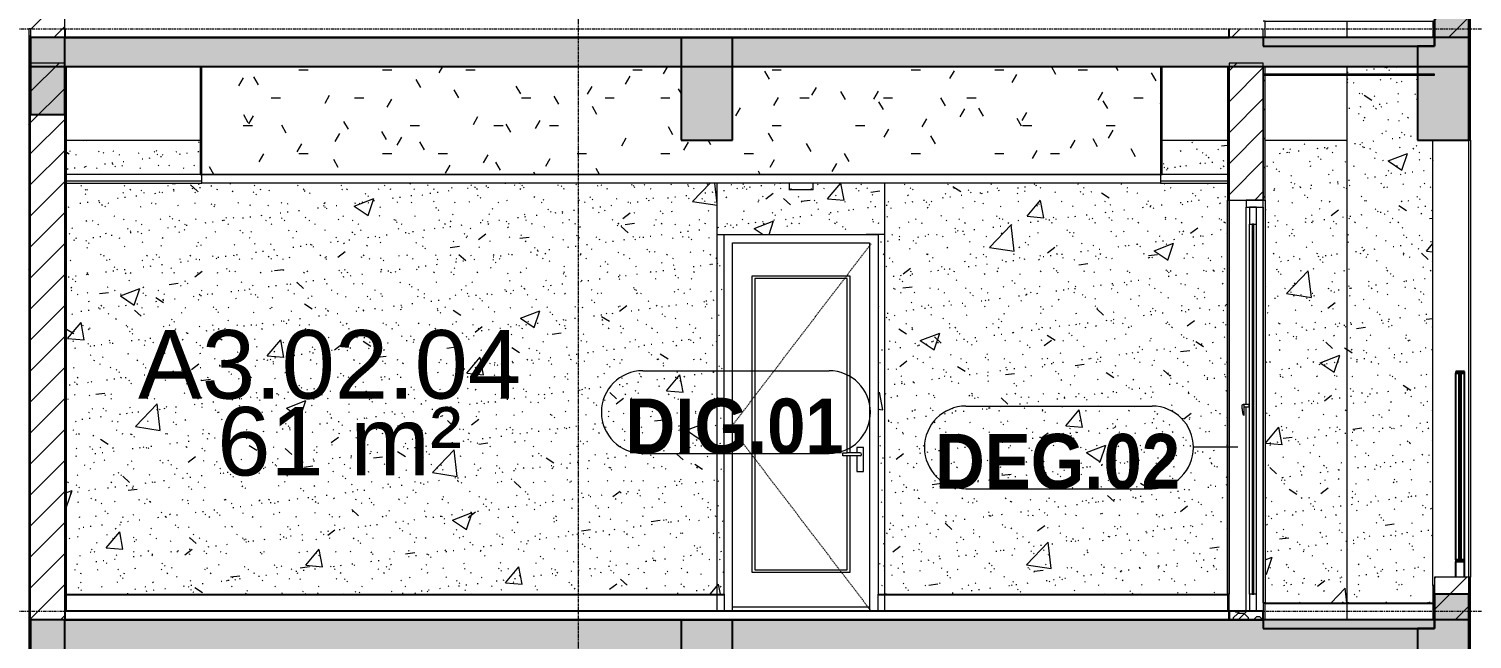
# Model space of a CAD drawing. Header units: millimetres. Extents: x 25061 to 259291, y -8723 to 35400.
# Drawn here: x 118842 to 127272, y 5437 to 9000 of the extents above; entities that cross this region are included whole.
import ezdxf

# ---------------------------------------------------------------- set-up
doc = ezdxf.new("R2010")
doc.units = ezdxf.units.MM
for name, pattern in [('Centre', [31.75, 6.35, -4.7625, 15.875, -4.7625]), ('Dash', [6.35, 3.175, -3.175]), ('Grid Line', [22.225, 12.7, -3.175, 3.175, -3.175])]:
    doc.linetypes.add(name, pattern=pattern)
for name, color, linetype, lineweight in [('0-1', 7, 'Continuous', 5), ('A-AREA-IDEN', 2, 'Continuous', 9), ('A-CLNG', 13, 'Continuous', 9), ('A-CLNG-1', 250, 'Continuous', 18), ('A-CLNG-2', 7, 'Continuous', 9), ('A-CLNG-PATT-1', 7, 'Continuous', 9), ('A-CLNG-PATT-2', 9, 'Continuous', 9), ('A-DETL-GENF-HDLN-1', 7, 'Dash', 9), ('A-DOOR', 31, 'Continuous', 9), ('A-DOOR-1', 7, 'Continuous', 9), ('A-DOOR-FRAM', 31, 'Continuous', 9), ('A-DOOR-GLAZ', 31, 'Continuous', 9), ('A-DOOR-IDEN', 31, 'Continuous', 9), ('A-FLOR-1', 10, 'Continuous', 25), ('A-FLOR-HRAL-1', 253, 'Continuous', 9), ('A-FLOR-LEVL-2', 51, 'Centre', 9), ('A-FLOR-PATT-1', 7, 'Continuous', 9), ('A-FLOR-PATT-2', 9, 'Continuous', 9), ('A-WALL', 113, 'Continuous', 9), ('A-WALL-1', 113, 'Continuous', 18), ('A-WALL-PATT-1', 7, 'Continuous', 9), ('A-WALL-PATT-2', 9, 'Continuous', 9), ('A-WALL-PATT-4', 111, 'Continuous', 9), ('E-LITE-EQPM', 33, 'Continuous', 9), ('E-LITE-EQPM-1', 7, 'Continuous', 9), ('I-WALL-1', 250, 'Continuous', 18), ('I-WALL-2', 7, 'Continuous', 9), ('I-WALL-3', 2, 'Continuous', 18), ('S-BEAM-1', 12, 'Continuous', 5), ('S-BEAM-2', 10, 'Continuous', 25), ('S-BEAM-3', 7, 'Continuous', 9), ('S-COLS-1', 7, 'Continuous', 9), ('S-GRID-1', 1, 'Grid Line', 9)]:
    doc.layers.add(name, color=color, linetype=linetype, lineweight=lineweight)
doc.styles.add('Arial', font='arial.ttf', dxfattribs={"height": 400})
doc.styles.add('Arial_B_1', font='arialbd.ttf', dxfattribs={"width": 0.9, "height": 320})
pattern_1 = [(45, (81080.3, 14125), (-84.8528, 84.8528), [])]
pattern_2 = [(50, (81080.3, 14125), (1165.978, -102.01), [121.92, -1341.12]), (355, (81080.3, 14125), (-225.554, 1222.763), [97.536, -1072.896]), (100.451, (81177.5, 14116.5), (940.433, 1120.746), [103.616, -1139.776]), (46.184, (81080.3, 14450.1), (1734.906, -269.074), [182.88, -2011.68]), (96.636, (81224.9, 14427.7), (1519.377, 1583.536), [155.424, -1709.665]), (351.184, (81080.3, 14450.1), (1519.39, 1583.52), [146.304, -1609.344]), (21, (81242.9, 14368.8), (970.332, -654.498), [121.92, -1341.12]), (326, (81242.9, 14368.8), (395.533, 1178.804), [97.536, -1072.896]), (71.451, (81323.7, 14314.3), (1365.87, 524.296), [103.616, -1139.776]), (37.5, (81080.3, 14125), (19.767, 541.1527), [53.645, -1006.246, 53.645, -1035.507, -1076.96]), (37.5, (81080.3, 14125), (19.767, 541.1527), [-2149.043, 53.645, -1023.315]), (7.5, (81080.3, 14125), (427.646, 641.156), [53.645, -567.334, 53.645, -981.862, -410.464]), (7.5, (81080.3, 14125), (427.646, 641.156), [-1656.486, 53.645, -356.819]), (327.5, (80717.8, 14125), (867.782, -36.665), [53.645, -352.755, 53.645, -1214.323, -1682.496]), (327.5, (80717.8, 14125), (867.782, -36.665), [-1674.368, 53.645, -1628.851]), (317.5, (80555.2, 14125), (948.028, 162.731), [53.645, -474.675, 53.645, -788.416, -1194.816]), (317.5, (80555.2, 14125), (948.028, 162.731), [-1370.38, 53.645, -1141.17])]
pattern_3 = [(37.5, (81080.3, 14125), (-5.1206, 156.61216), [5.364, -118.181, 5.364, -132.812, -132.08]), (37.5, (81080.3, 14125), (-5.1206, 156.61216), [-261.722, 5.364, -126.716]), (7.5, (81080.3, 14125), (143.847, 229.3842), [5.364, -61.285, 5.364, -105.989, -42.672]), (7.5, (81080.3, 14125), (143.847, 229.3842), [-178.003, 5.364, -37.308]), (327.5, (80980.33, 14125), (253.11758, 0.46008), [5.364, -35.276, 5.364, -140.94, -191.008]), (327.5, (80980.33, 14125), (253.11758, 0.46008), [-186.944, 5.364, -185.644]), (317.5, (80980.33, 14125), (244.3381, 71.3376), [5.364, -14.956, 5.364, -90.546, -109.728]), (317.5, (80980.33, 14125), (244.3381, 71.3376), [-116.23, 5.364, -104.364])]
pattern_4 = [(45, (81080.3, 14125), (-90.50967, 90.50967), [])]

# ---------------------------------------------------------------- blocks, each defined once
blk = doc.blocks.new('NCV_TKTC_KET CAU_rvt-1-TKCS_MẶT CẮT 1')
at = {"layer": 'A-FLOR-PATT-1'}
h = blk.add_hatch(color=256, dxfattribs=at)
h.paths.add_polyline_path([(127252.4, 8780), (127252.4, 8950), (118852.4, 8950), (118852.4, 8780), (126740, 8780)])
h.paths.add_polyline_path([(33955, 8780), (42052.6, 8780), (42052.6, 8950), (33652.6, 8950), (33652.6, 8780)])
h.paths.add_polyline_path([(46552.6, 8780), (54952.6, 8780), (54952.6, 8950), (46552.6, 8950)])
h.paths.add_polyline_path([(114352.4, 8780), (114352.4, 8950), (105952.4, 8950), (105952.4, 8780), (113942, 8780)])
h = blk.add_hatch(color=256, dxfattribs=at)
h.paths.add_polyline_path([(33652.6, 5380), (42052.6, 5380), (42052.6, 5550), (33652.6, 5550)])
h.paths.add_polyline_path([(127252.4, 5380), (127252.4, 5550), (118852.4, 5550), (118852.4, 5380), (126740, 5380)])
h.paths.add_polyline_path([(46552.6, 5380), (54952.6, 5380), (54952.6, 5550), (46552.6, 5550)])
h.paths.add_polyline_path([(114352.4, 5380), (114352.4, 5550), (105952.4, 5550), (105952.4, 5380), (113942, 5380)])
at = {"layer": 'S-BEAM-1'}
for points in [[(127252.6, 8900), (127252.6, 9100), (127052.6, 9100), (127052.6, 8900)], [(119052.5, 8500), (119052.5, 8950), (118852.5, 8950), (118852.5, 8500)], [(122652.5, 8350), (122952.5, 8350), (122952.5, 8950), (122652.5, 8950), (122652.5, 8534.1)], [(126952.6, 8350), (127252.6, 8350), (127252.6, 8900), (126952.6, 8900)], [(127252.6, 5500), (127252.6, 5700), (127052.6, 5700), (127052.6, 5500)], [(119052.5, 5100), (119052.5, 5550), (118852.5, 5550), (118852.5, 5100)], [(122952.5, 4950), (122952.5, 5550), (122652.5, 5550), (122652.5, 4950)], [(126952.6, 4950), (127252.6, 4950), (127252.6, 5500), (126952.6, 5500)]]:
    blk.add_hatch(color=256, dxfattribs=at).paths.add_polyline_path(points)
at = {"layer": 'A-FLOR-1'}
for p, q in [((127252.4, 8950), (118852.4, 8950)), ((118852.4, 8950), (118852.4, 8780)), ((127252.4, 8780), (127252.4, 8950)), ((118852.4, 8780), (127252.4, 8780)), ((127252.4, 5550), (118852.4, 5550)), ((118852.4, 5550), (118852.4, 5380)), ((127252.4, 5380), (127252.4, 5550))]:
    blk.add_line(p, q, dxfattribs=at)
at = {"layer": 'S-BEAM-2'}
for p, q in [((127052.6, 9100), (127052.6, 8900)), ((127252.6, 8900), (127252.6, 9100)), ((119052.5, 8950), (118852.5, 8950)), ((118852.5, 8950), (118852.5, 8500)), ((119052.5, 8500), (119052.5, 8950)), ((122952.5, 8950), (122652.5, 8950)), ((122652.5, 8950), (122652.5, 8350)), ((122952.5, 8350), (122952.5, 8950)), ((127052.6, 8900), (126952.6, 8900)), ((126952.6, 8900), (126952.6, 8350)), ((127252.6, 8350), (127252.6, 8900)), ((118852.5, 8500), (119052.5, 8500)), ((122652.5, 8350), (122952.5, 8350)), ((126952.6, 8350), (127252.6, 8350)), ((127252.6, 5700), (127052.6, 5700)), ((127052.6, 5700), (127052.6, 5500)), ((127252.6, 5500), (127252.6, 5700)), ((119052.5, 5550), (118852.5, 5550)), ((118852.5, 5550), (118852.5, 5100)), ((119052.5, 5100), (119052.5, 5550)), ((122952.5, 5550), (122652.5, 5550)), ((122652.5, 5550), (122652.5, 4950)), ((122952.5, 4950), (122952.5, 5550)), ((127052.6, 5500), (126952.6, 5500)), ((126952.6, 5500), (126952.6, 4950)), ((127252.6, 4950), (127252.6, 5500))]:
    blk.add_line(p, q, dxfattribs=at)
at = {"layer": 'S-BEAM-3'}
for p, q in [((119062.7, 8350), (119842.7, 8350)), ((125462.8, 8350), (125842.7, 8350)), ((126062.7, 8350), (126542.7, 8350))]:
    blk.add_line(p, q, dxfattribs=at)
at = {"layer": 'S-COLS-1'}
for p, q in [((127252.4, 5800), (127252.4, 8350)), ((126552.4, 5645), (126552.4, 5650))]:
    blk.add_line(p, q, dxfattribs=at)
blk = doc.blocks.new('DOOR_CW_01 CANH MO-PANEL KINH - DIG_02-800x2200-CỬA NHÔM KÍNH-401063-TKCS_MẶT CẮT 1')
at = {"layer": 'A-DOOR-1'}
for p, q in [((122862.7, 7800), (122972.7, 7800)), ((122752.7, 5700), (122752.7, 5695)), ((122752.7, 5700), (122752.7, 5695)), ((122752.7, 5700), (122752.7, 5695)), ((122792.7, 5695), (122792.7, 5700)), ((122852.7, 5695), (122852.7, 5700)), ((122852.7, 5695), (122852.7, 5700)), ((122852.7, 5700), (122852.7, 5695))]:
    blk.add_line(p, q, dxfattribs=at)
blk = doc.blocks.new('DOOR_CW_01 CANH MO-PANEL KINH - DIW_01-900x2200-CỬA GỖ VÂN LAMINATE-553375-TKCS_MẶT CẮT 1')
at = {"layer": 'A-DOOR-1'}
for p, q in [((123842.7, 7800), (123732.7, 7800)), ((123852.7, 5695), (123852.7, 5700)), ((123852.7, 5695), (123852.7, 5700)), ((123852.7, 5695), (123852.7, 5700)), ((123912.7, 5695), (123912.7, 5700)), ((123952.7, 5700), (123952.7, 5695)), ((123952.7, 5700), (123952.7, 5695)), ((123952.7, 5695), (123952.7, 5700))]:
    blk.add_line(p, q, dxfattribs=at)
blk = doc.blocks.new('LIC_09 - ĐÈN LED DOWNLIGHT ÂM TRẦN_ P_9W - 6000K - LIC_09 - ĐÈN LED DOWNLIGHT ÂM TRẦN_ P_9W_ ÁNH SÁNG TRẮNG 6000K-517041-TKCS_MẶT CẮT 1')
at = {"layer": 'E-LITE-EQPM-1'}
for p, q in [((123283.1, 8100), (123283.1, 8060)), ((123423.1, 8060), (123423.1, 8100)), ((123424.4, 8060), (123281.7, 8060)), ((123353.1, 8060), (123283.1, 8060)), ((123293.1, 8068), (123293.1, 8065)), ((123423.1, 8060), (123353.1, 8060)), ((123413.1, 8065), (123413.1, 8068))]:
    blk.add_line(p, q, dxfattribs=at)
blk = doc.blocks.new('DOOR_CW_01 CANH MO-PANEL KINH - DIG_01-900x2200-CỬA NHÔM KÍNH-901226-TKCS_MẶT CẮT 1')
at = {"layer": 'A-DETL-GENF-HDLN-1'}
for p, q in [((122942.7, 6673.5), (123762.7, 7747)), ((123762.7, 5600), (122942.7, 6673.5))]:
    blk.add_line(p, q, dxfattribs=at)
at = {"layer": 'A-DOOR-1'}
for p, q in [((122952.7, 5600), (122952.7, 7750)), ((122952.7, 7750), (123752.7, 7750)), ((123752.7, 7750), (123752.7, 5600)), ((123067.7, 7558), (123637.7, 7558)), ((123067.7, 5826), (123067.7, 7558)), ((123622.7, 7543), (123082.7, 7543)), ((123082.7, 7543), (123082.7, 5841)), ((123622.7, 6524.5), (123622.7, 7543)), ((123637.7, 7558), (123637.7, 6524.5)), ((123596.9, 6524.5), (123622.7, 6524.5)), ((123596.9, 6507.5), (123596.9, 6524.5)), ((123622.7, 6507.5), (123596.9, 6507.5)), ((123697.7, 6524.5), (123622.7, 6524.5)), ((123622.7, 5841), (123622.7, 6507.5)), ((123697.7, 6507.5), (123622.7, 6507.5)), ((123637.7, 6507.5), (123637.7, 5826)), ((123677.9, 6556), (123677.9, 6524.5)), ((123717.5, 6556), (123677.9, 6556)), ((123677.9, 6507.5), (123677.9, 6416)), ((123717.5, 6416), (123717.5, 6556)), ((123677.9, 6416), (123717.5, 6416)), ((123637.7, 5826), (123067.7, 5826)), ((123082.7, 5841), (123622.7, 5841)), ((122902.7, 5700), (122902.7, 5695)), ((123802.7, 5695), (123802.7, 5700)), ((122952.7, 5626), (123752.7, 5626))]:
    blk.add_line(p, q, dxfattribs=at)
for start, end in [(0, 90), (270, 360)]:
    blk.add_arc((123697.7, 6516), 8.5, start, end, dxfattribs=at)
blk = doc.blocks.new('Railing - Railing-939640-TKCS_MẶT CẮT 1')
at = {"layer": 'A-FLOR-HRAL-1'}
for p, q in [((126052.7, 5645), (126052.7, 5600)), ((126062.7, 5645), (126052.7, 5645)), ((126062.7, 5550), (126062.7, 5645)), ((126062.7, 5645), (126542.7, 5645)), ((126542.7, 5550), (126542.7, 5645)), ((126542.7, 5645), (127042.7, 5645)), ((127052.7, 5645), (127042.7, 5645)), ((127042.7, 5645), (127042.7, 5550)), ((127052.7, 5550), (127052.7, 5645)), ((127042.7, 5550), (127052.7, 5550))]:
    blk.add_line(p, q, dxfattribs=at)
blk = doc.blocks.new('Railing - Railing-946311-TKCS_MẶT CẮT 1')
at = {"layer": 'A-FLOR-HRAL-1'}
for p, q in [((119062.7, 5695), (119052.7, 5695)), ((119052.7, 5695), (119052.7, 5600)), ((119062.7, 5600), (119062.7, 5695)), ((119062.7, 5695), (122862.7, 5695)), ((122862.7, 5600), (122862.7, 5695)), ((119052.7, 5600), (119062.7, 5600))]:
    blk.add_line(p, q, dxfattribs=at)
blk = doc.blocks.new('Railing - Railing-915993-TKCS_MẶT CẮT 1')
at = {"layer": 'A-FLOR-HRAL-1'}
for p, q in [((122862.7, 5695), (122902.7, 5695)), ((122902.7, 5695), (122902.7, 5600))]:
    blk.add_line(p, q, dxfattribs=at)
blk = doc.blocks.new('Railing - Railing-915994-TKCS_MẶT CẮT 1')
at = {"layer": 'A-FLOR-HRAL-1'}
for p, q in [((123802.7, 5600), (123802.7, 5695)), ((123802.7, 5695), (123842.7, 5695))]:
    blk.add_line(p, q, dxfattribs=at)
blk = doc.blocks.new('Railing - Railing-945259-TKCS_MẶT CẮT 1')
at = {"layer": 'A-FLOR-HRAL-1'}
for p, q in [((123842.7, 5600), (123842.7, 5695)), ((123842.7, 5695), (125842.7, 5695)), ((125852.6, 5695), (125842.7, 5695)), ((125842.7, 5695), (125842.7, 5600))]:
    blk.add_line(p, q, dxfattribs=at)
blk = doc.blocks.new('CL_01-VÁCH DỰNG THẠCH CAO CĂN HỘ LOẠI 1-5A4 - CL_01-VÁCH DỰNG THẠCH CAO CĂN HỘ LOẠI 1A-5-913485-TKCS_MẶT CẮT 1')
at = {"layer": 'A-CLNG-PATT-2'}
h = blk.add_hatch(dxfattribs=at)
h.set_pattern_fill('FP_1', color=256, style=0, pattern_type=2)
h.set_pattern_definition([(0, (81080.3, 14125), (650.24, 162.56), [53.645, -434.035, 53.645, -434.035, -2600.96]), (0, (81080.3, 14125), (650.24, 162.56), [-975.36, 53.645, -921.715, 53.645, -434.035, -1137.92]), (0, (81080.3, 14125), (650.24, 162.56), [-2438.4, 53.645, -271.475, 53.645, -759.155]), (120, (81324.14, 14206.28), (-465.9011, 481.84436), [53.645, -434.035, 53.645, -3034.995]), (120, (81324.14, 14206.28), (-465.9011, 481.84436), [-541.325, -434.035, 53.645, -921.715, -1625.6]), (120, (81324.14, 14206.28), (-465.9011, 481.84436), [-1950.72, 53.645, -434.035, 53.645, -1084.275]), (120, (81324.14, 14206.28), (-465.9011, 481.84436), [-2492.045, -271.475, 53.645, -759.155]), (240, (81405.42, 14531.4), (-184.3389, -644.40436), [53.645, -434.035, 53.645, -3034.995]), (240, (81405.42, 14531.4), (-184.3389, -644.40436), [-541.325, -434.035, 53.645, -921.715, -1625.6]), (240, (81405.42, 14531.4), (-184.3389, -644.40436), [-1950.72, 53.645, -434.035, 53.645, -1084.275]), (240, (81405.42, 14531.4), (-184.3389, -644.40436), [-2492.045, -271.475, 53.645, -759.155])])
h.paths.add_polyline_path([(123340.5, 8150), (125452.8, 8150), (125452.8, 8780), (122952.5, 8780), (122952.5, 8350), (122652.5, 8350), (122652.5, 8780), (119852.7, 8780), (119852.7, 8150), (123140.5, 8150)])
at = {"layer": 'A-CLNG-1'}
for p, q in [((119852.7, 8780), (119842.7, 8780)), ((119842.7, 8780), (119842.7, 8150)), ((119852.7, 8150), (119852.7, 8780)), ((125462.8, 8780), (125452.8, 8780)), ((125452.8, 8780), (125452.8, 8150)), ((125462.8, 8150), (125462.8, 8780)), ((119842.7, 8150), (119852.7, 8150)), ((125452.8, 8150), (125462.8, 8150))]:
    blk.add_line(p, q, dxfattribs=at)
at = {"layer": 'A-CLNG-2'}
blk.add_line((125452.7, 8150), (119852.7, 8150), dxfattribs=at)
blk = doc.blocks.new('NCV_TKTC_TANG 2_rvt-1-TKCS_MẶT CẮT 1')
at = {"layer": 'A-CLNG-PATT-1'}
h = blk.add_hatch(dxfattribs=at)
h.set_pattern_fill('FP_7', color=256, style=0, pattern_type=2)
h.set_pattern_definition([(0, (81080.3, 14125), (1300.48, 325.12), [53.645, -921.715, 53.645, -6123.635]), (0, (81080.3, 14125), (1300.48, 325.12), [-1029.005, -921.715, 53.645, -1897.075, -3251.2]), (0, (81080.3, 14125), (1300.48, 325.12), [-3901.44, 53.645, -921.715, 53.645, -2222.195]), (0, (81080.3, 14125), (1300.48, 325.12), [-4930.445, -596.595, 53.645, -1571.955]), (120, (81567.98, 14287.56), (-931.8022, 963.6887), [53.645, -921.715, -6177.28]), (120, (81567.98, 14287.56), (-931.8022, 963.6887), [-975.36, 53.645, -921.715, -5201.92]), (120, (81567.98, 14287.56), (-931.8022, 963.6887), [-1950.72, 53.645, -1897.075, -3251.2]), (120, (81567.98, 14287.56), (-931.8022, 963.6887), [-3901.44, 53.645, -921.715, -2275.84]), (120, (81567.98, 14287.56), (-931.8022, 963.6887), [-4876.8, 53.645, -596.595, -1625.6]), (120, (81567.98, 14287.56), (-931.8022, 963.6887), [-5527.04, 53.645, -1571.955]), (240, (81730.54, 14937.8), (-368.6778, -1288.8087), [53.645, -921.715, -6177.28]), (240, (81730.54, 14937.8), (-368.6778, -1288.8087), [-975.36, 53.645, -921.715, -5201.92]), (240, (81730.54, 14937.8), (-368.6778, -1288.8087), [-1950.72, 53.645, -1897.075, -3251.2]), (240, (81730.54, 14937.8), (-368.6778, -1288.8087), [-3901.44, 53.645, -921.715, -2275.84]), (240, (81730.54, 14937.8), (-368.6778, -1288.8087), [-4876.8, 53.645, -596.595, -1625.6]), (240, (81730.54, 14937.8), (-368.6778, -1288.8087), [-5527.04, 53.645, -1571.955])])
h.paths.add_polyline_path([(119852.7, 8100), (119852.7, 8110), (119052.7, 8110), (119052.7, 8100)])
h.paths.add_polyline_path([(125852.7, 8100), (125852.7, 8110), (125452.7, 8110), (125452.7, 8100)])
at = {"layer": 'A-FLOR-PATT-2'}
h = blk.add_hatch(dxfattribs=at)
h.set_pattern_fill('FP_6', color=256, style=0, pattern_type=2)
h.set_pattern_definition([(180, (81252.7, 14216.3), (-2e-14, -203.2), [19.239, -183.961]), (135, (81266.3, 14202.7), (-203.19986, 1e-14), [19.239, -268.129]), (90, (81266.3, 14183.47), (-203.2, 1e-14), [19.239, -183.961]), (45, (81252.7, 14169.86), (0, 203.19986), [19.239, -268.129]), (0, (81233.46, 14169.86), (0, 203.2), [19.239, -183.961]), (315, (81219.86, 14183.47), (203.19986, 0), [19.239, -268.129]), (270, (81219.86, 14202.7), (203.2, 1e-14), [19.239, -183.961]), (225, (81233.46, 14216.31), (1e-14, -203.19986), [19.239, -268.129]), (180, (81207.18, 14184.3), (-2e-14, -203.2), [22.055, -181.145]), (135, (81222.78, 14168.71), (-203.19986, 1e-14), [22.055, -265.314]), (90, (81222.78, 14146.66), (-203.2, 1e-14), [22.055, -181.145]), (45, (81207.18, 14131.06), (0, 203.19986), [22.055, -265.314]), (0, (81185.13, 14131.06), (0, 203.2), [22.055, -181.145]), (315, (81169.54, 14146.66), (203.19986, 0), [22.055, -265.314]), (270, (81169.54, 14168.71), (203.2, 1e-14), [22.055, -181.145]), (225, (81185.13, 14184.3), (1e-14, -203.19986), [22.055, -265.314]), (180, (81114.68, 14169.67), (-2e-14, -203.2), [14.547, -188.653]), (135, (81124.96, 14159.39), (-203.19986, 1e-14), [14.547, -272.821]), (90, (81124.96, 14144.84), (-203.2, 1e-14), [14.547, -188.653]), (45, (81114.68, 14134.56), (0, 203.19986), [14.547, -272.821]), (0, (81100.13, 14134.56), (0, 203.2), [14.547, -188.653]), (315, (81089.85, 14144.84), (203.19986, 0), [14.547, -272.821]), (270, (81089.85, 14159.39), (203.2, 1e-14), [14.547, -188.653]), (225, (81100.13, 14169.67), (1e-14, -203.19986), [14.547, -272.821]), (90, (81183.32, 14194.78), (-203.2, 1e-14), [29.097, -174.103]), (45, (81162.74, 14174.2), (0, 203.19986), [29.097, -258.271]), (0, (81133.65, 14174.2), (0, 203.2), [29.097, -174.103]), (315, (81113.07, 14194.78), (203.19986, 0), [29.097, -258.271]), (270, (81113.07, 14223.87), (203.2, 1e-14), [29.097, -174.103]), (225, (81133.65, 14244.45), (1e-14, -203.19986), [29.097, -258.271]), (180, (81162.74, 14244.45), (-2e-14, -203.2), [29.097, -174.103]), (135, (81183.32, 14223.87), (-203.19986, 1e-14), [29.097, -258.271]), (90, (81262.35, 14261.4), (-203.2, 1e-14), [37.075, -166.125]), (45, (81236.13, 14235.19), (0, 203.19986), [37.075, -250.293]), (0, (81199.05, 14235.19), (0, 203.2), [37.075, -166.125]), (315, (81172.84, 14261.4), (203.19986, 0), [37.075, -250.293]), (270, (81172.84, 14298.48), (203.2, 1e-14), [37.075, -166.125]), (225, (81199.05, 14324.7), (1e-14, -203.19986), [37.075, -250.293]), (180, (81236.13, 14324.7), (-2e-14, -203.2), [37.075, -166.125]), (135, (81262.35, 14298.48), (-203.19986, 1e-14), [37.075, -250.293]), (90, (81138.85, 14272.68), (-203.2, 1e-14), [19.242, -183.958]), (45, (81125.24, 14259.07), (0, 203.19986), [19.242, -268.127]), (0, (81106, 14259.07), (0, 203.2), [19.242, -183.958]), (315, (81092.4, 14272.68), (203.19986, 0), [19.242, -268.127]), (270, (81092.4, 14291.92), (203.2, 1e-14), [19.242, -183.958]), (225, (81106, 14305.53), (1e-14, -203.19986), [19.242, -268.127]), (180, (81125.24, 14305.53), (-2e-14, -203.2), [19.242, -183.958]), (135, (81138.85, 14291.92), (-203.19986, 1e-14), [19.242, -268.127])])
h.paths.add_polyline_path([(125852.7, 5550), (126052.7, 5550), (126052.7, 5600), (125852.7, 5600)])
at = {"layer": 'A-WALL-PATT-1'}
h = blk.add_hatch(dxfattribs=at)
h.set_pattern_fill('FP_3', color=256, style=0, pattern_type=2)
h.set_pattern_definition(pattern_1)
h.paths.add_polyline_path([(119052.7, 5700), (119062.7, 5700), (119062.7, 8780), (119052.7, 8780), (119052.7, 6101.2)])
h = blk.add_hatch(dxfattribs=at)
h.set_pattern_fill('FP_3', color=256, style=0, pattern_type=2)
h.set_pattern_definition(pattern_1)
h.paths.add_polyline_path([(125852.7, 8000), (125852.7, 8780), (125842.7, 8780), (125842.7, 8000)])
h = blk.add_hatch(dxfattribs=at)
h.set_pattern_fill('FP_3', color=256, style=0, pattern_type=2)
h.set_pattern_definition(pattern_1)
h.paths.add_polyline_path([(126062.7, 8000), (126062.7, 8780), (126052.7, 8780), (126052.7, 8000)])
at = {"layer": 'A-WALL-PATT-2'}
h = blk.add_hatch(dxfattribs=at)
h.set_pattern_fill('FP_4', color=256, style=0, pattern_type=2)
h.set_pattern_definition(pattern_2)
h.paths.add_polyline_path([(126552.7, 5650), (126552.7, 8730), (126542.7, 8730), (126542.7, 5650)])
h.paths.add_polyline_path([(126542.7, 8735), (126552.7, 8735), (126552.7, 8780), (126542.7, 8780)])
h = blk.add_hatch(dxfattribs=at)
h.set_pattern_fill('FP_5', color=256, style=0, pattern_type=2)
h.set_pattern_definition(pattern_3)
h.paths.add_polyline_path([(126552.7, 5650), (126552.7, 8730), (126542.7, 8730), (126542.7, 5650)])
h.paths.add_polyline_path([(126542.7, 8735), (126552.7, 8735), (126552.7, 8780), (126542.7, 8780)])
h = blk.add_hatch(dxfattribs=at)
h.set_pattern_fill('FP_4', color=256, style=0, pattern_type=2)
h.set_pattern_definition(pattern_2)
h.paths.add_polyline_path([(126740, 5650), (127042.7, 5650), (127042.7, 8350), (126952.6, 8350), (126952.6, 8730), (126552.7, 8730), (126552.7, 5650)])
h.paths.add_polyline_path([(126740, 8735), (126952.6, 8735), (126952.6, 8780), (126552.7, 8780), (126552.7, 8735)])
h = blk.add_hatch(dxfattribs=at)
h.set_pattern_fill('FP_5', color=256, style=0, pattern_type=2)
h.set_pattern_definition(pattern_3)
h.paths.add_polyline_path([(126740, 5650), (127042.7, 5650), (127042.7, 8350), (126952.6, 8350), (126952.6, 8730), (126552.7, 8730), (126552.7, 5650)])
h.paths.add_polyline_path([(126740, 8735), (126952.6, 8735), (126952.6, 8780), (126552.7, 8780), (126552.7, 8735)])
h = blk.add_hatch(dxfattribs=at)
h.set_pattern_fill('FP_4', color=256, style=0, pattern_type=2)
h.set_pattern_definition(pattern_2)
h.paths.add_polyline_path([(120341, 5700), (122862.7, 5700), (122862.7, 8100), (119062.7, 8100), (119062.7, 5700), (119541.1, 5700)])
h.paths.add_polyline_path([(119842.7, 8150), (119842.7, 8350), (119062.7, 8350), (119062.7, 8150)])
h = blk.add_hatch(dxfattribs=at)
h.set_pattern_fill('FP_5', color=256, style=0, pattern_type=2)
h.set_pattern_definition(pattern_3)
h.paths.add_polyline_path([(120341, 5700), (122862.7, 5700), (122862.7, 8100), (119062.7, 8100), (119062.7, 5700), (119541.1, 5700)])
h.paths.add_polyline_path([(119842.7, 8150), (119842.7, 8350), (119062.7, 8350), (119062.7, 8150)])
h = blk.add_hatch(dxfattribs=at)
h.set_pattern_fill('FP_4', color=256, style=0, pattern_type=2)
h.set_pattern_definition(pattern_2)
h.paths.add_polyline_path([(123852.7, 5700), (125842.7, 5700), (125842.7, 8100), (123852.7, 8100), (123852.7, 6101.2)])
h.paths.add_polyline_path([(125842.7, 8150), (125842.7, 8350), (125462.8, 8350), (125462.8, 8150)])
h = blk.add_hatch(dxfattribs=at)
h.set_pattern_fill('FP_5', color=256, style=0, pattern_type=2)
h.set_pattern_definition(pattern_3)
h.paths.add_polyline_path([(123852.7, 5700), (125842.7, 5700), (125842.7, 8100), (123852.7, 8100), (123852.7, 6101.2)])
h.paths.add_polyline_path([(125842.7, 8150), (125842.7, 8350), (125462.8, 8350), (125462.8, 8150)])
h = blk.add_hatch(dxfattribs=at)
h.set_pattern_fill('FP_4', color=256, style=0, pattern_type=2)
h.set_pattern_definition(pattern_2)
h.paths.add_polyline_path([(126062.7, 5650), (126542.7, 5650), (126542.7, 8350), (126062.7, 8350), (126062.7, 6101.2)])
h = blk.add_hatch(dxfattribs=at)
h.set_pattern_fill('FP_5', color=256, style=0, pattern_type=2)
h.set_pattern_definition(pattern_3)
h.paths.add_polyline_path([(126062.7, 5650), (126542.7, 5650), (126542.7, 8350), (126062.7, 8350), (126062.7, 6101.2)])
h = blk.add_hatch(dxfattribs=at)
h.set_pattern_fill('FP_4', color=256, style=0, pattern_type=2)
h.set_pattern_definition(pattern_2)
h.paths.add_polyline_path([(122862.7, 5700), (122902.7, 5700), (122902.7, 7800), (123802.7, 7800), (123802.7, 5700), (123842.7, 5700), (123842.7, 8100), (123423.1, 8100), (123423.1, 8060), (123283.1, 8060), (123283.1, 8100), (122862.7, 8100), (122862.7, 7317.7)])
h = blk.add_hatch(dxfattribs=at)
h.set_pattern_fill('FP_5', color=256, style=0, pattern_type=2)
h.set_pattern_definition(pattern_3)
h.paths.add_polyline_path([(122862.7, 5700), (122902.7, 5700), (122902.7, 7800), (123802.7, 7800), (123802.7, 5700), (123842.7, 5700), (123842.7, 8100), (123423.1, 8100), (123423.1, 8060), (123283.1, 8060), (123283.1, 8100), (122862.7, 8100), (122862.7, 7317.7)])
h = blk.add_hatch(dxfattribs=at)
h.set_pattern_fill('FP_5', color=256, style=0, pattern_type=2)
h.set_pattern_definition(pattern_3)
h.paths.add_polyline_path([(123852.7, 5700), (123852.7, 8100), (123842.7, 8100), (123842.7, 5700)])
at = {"layer": 'A-CLNG-1'}
for p, q in [((127052.7, 8735), (126052.7, 8735)), ((126052.7, 8735), (126052.7, 8730)), ((126052.7, 8730), (127052.7, 8730)), ((127052.7, 8730), (127052.7, 8735)), ((119852.7, 8150), (119052.7, 8150)), ((119052.7, 8150), (119052.7, 8100)), ((119052.7, 8100), (119852.7, 8100)), ((119852.7, 8100), (119852.7, 8150)), ((125852.7, 8150), (125452.7, 8150)), ((125452.7, 8150), (125452.7, 8100)), ((125452.7, 8100), (125852.7, 8100)), ((125852.7, 8100), (125852.7, 8150))]:
    blk.add_line(p, q, dxfattribs=at)
at = {"layer": 'A-CLNG-2'}
for p, q in [((119852.7, 8110), (119052.7, 8110)), ((119852.7, 8150), (125452.7, 8150)), ((125452.7, 8100), (119852.7, 8100)), ((125852.7, 8110), (125452.7, 8110))]:
    blk.add_line(p, q, dxfattribs=at)
at = {"layer": 'A-FLOR-1'}
for p, q in [((125852.7, 5600), (119052.7, 5600)), ((119052.7, 5600), (119052.7, 5550)), ((125852.7, 5550), (125852.7, 5600)), ((126052.7, 5600), (125852.7, 5600)), ((125852.7, 5600), (125852.7, 5550)), ((126052.7, 5550), (126052.7, 5600)), ((119052.7, 5550), (125852.7, 5550)), ((125852.7, 5550), (126052.7, 5550)), ((127052.7, 5550), (126052.7, 5550)), ((126052.7, 5550), (126052.7, 5500)), ((126052.7, 5500), (127052.7, 5500)), ((127052.7, 5500), (127052.7, 5550))]:
    blk.add_line(p, q, dxfattribs=at)
at = {"layer": 'I-WALL-1'}
for p, q in [((119062.7, 8780), (119052.7, 8780)), ((119052.7, 8780), (119052.7, 5700)), ((119062.7, 5700), (119062.7, 8780)), ((125842.7, 8780), (125842.7, 8000)), ((125852.7, 8780), (125842.7, 8780)), ((125852.7, 8000), (125852.7, 8780)), ((126052.7, 8780), (126052.7, 8000)), ((126062.7, 8780), (126052.7, 8780)), ((126062.7, 8000), (126062.7, 8780)), ((125842.7, 8000), (125852.7, 8000)), ((126052.7, 8000), (126062.7, 8000)), ((127042.7, 5750), (127042.7, 5650)), ((127052.7, 5750), (127042.7, 5750)), ((127052.7, 5650), (127052.7, 5750)), ((119052.7, 5700), (119062.7, 5700)), ((127042.7, 5650), (127052.7, 5650))]:
    blk.add_line(p, q, dxfattribs=at)
at = {"layer": 'I-WALL-2'}
for p, q in [((126542.7, 8735), (126542.7, 8780)), ((126542.7, 5650), (126542.7, 8730)), ((127042.7, 5750), (127042.7, 8350)), ((122862.7, 5700), (122862.7, 8100)), ((123842.7, 5700), (123842.7, 8100)), ((125842.7, 5700), (125842.7, 8000)), ((125852.7, 8000), (125852.7, 5700)), ((126052.7, 5650), (126052.7, 8000)), ((126062.7, 8000), (126062.7, 5650)), ((122902.7, 5700), (122902.7, 7800)), ((122902.7, 7800), (123802.7, 7800)), ((123802.7, 7800), (123802.7, 5700)), ((119062.7, 5700), (122862.7, 5700)), ((122862.7, 5700), (122902.7, 5700)), ((123802.7, 5700), (123842.7, 5700)), ((123852.7, 5700), (123842.7, 5700)), ((123852.7, 5700), (125842.7, 5700)), ((125852.7, 5700), (125842.7, 5700)), ((126062.7, 5650), (126052.7, 5650)), ((126062.7, 5650), (126542.7, 5650)), ((126552.7, 5650), (126542.7, 5650)), ((126552.7, 5650), (127042.7, 5650))]:
    blk.add_line(p, q, dxfattribs=at)
at = {"layer": ''}
for name in ['Railing - Railing-946311-TKCS_MẶT CẮT 1', 'Railing - Railing-915993-TKCS_MẶT CẮT 1', 'Railing - Railing-915994-TKCS_MẶT CẮT 1', 'Railing - Railing-945259-TKCS_MẶT CẮT 1', 'Railing - Railing-939640-TKCS_MẶT CẮT 1']:
    blk.add_blockref(name, (0, 0), dxfattribs=at)
at = {"layer": 'A-CLNG'}
blk.add_blockref('CL_01-VÁCH DỰNG THẠCH CAO CĂN HỘ LOẠI 1-5A4 - CL_01-VÁCH DỰNG THẠCH CAO CĂN HỘ LOẠI 1A-5-913485-TKCS_MẶT CẮT 1', (0, 0), dxfattribs=at)
at = {"layer": 'A-DOOR'}
for name in ['DOOR_CW_01 CANH MO-PANEL KINH - DIG_02-800x2200-CỬA NHÔM KÍNH-401063-TKCS_MẶT CẮT 1', 'DOOR_CW_01 CANH MO-PANEL KINH - DIW_01-900x2200-CỬA GỖ VÂN LAMINATE-553375-TKCS_MẶT CẮT 1', 'DOOR_CW_01 CANH MO-PANEL KINH - DIG_01-900x2200-CỬA NHÔM KÍNH-901226-TKCS_MẶT CẮT 1']:
    blk.add_blockref(name, (0, 0), dxfattribs=at)
at = {"layer": 'E-LITE-EQPM'}
blk.add_blockref('LIC_09 - ĐÈN LED DOWNLIGHT ÂM TRẦN_ P_9W - 6000K - LIC_09 - ĐÈN LED DOWNLIGHT ÂM TRẦN_ P_9W_ ÁNH SÁNG TRẮNG 6000K-517041-TKCS_MẶT CẮT 1', (0, 0), dxfattribs=at)
blk = doc.blocks.new('Railing - Railing-939742-TKCS_MẶT CẮT 1')
at = {"layer": 'A-FLOR-HRAL-1'}
for p, q in [((126062.5, 12445), (126052.6, 12445)), ((126062.5, 12350), (126062.5, 12445)), ((126062.5, 12445), (126542.5, 12445)), ((126542.5, 12350), (126542.5, 12445)), ((126542.5, 12445), (127042.5, 12445)), ((127052.5, 12445), (127042.5, 12445)), ((127042.5, 12445), (127042.5, 12350)), ((127052.5, 12350), (127052.5, 12445)), ((127042.5, 12350), (127052.5, 12350))]:
    blk.add_line(p, q, dxfattribs=at)
blk = doc.blocks.new('NCV_TKTC_TANG 3 - 4_rvt-2-TKCS_MẶT CẮT 1')
at = {"layer": 'A-FLOR-1'}
for p, q in [((119052.5, 9000), (119052.5, 8950)), ((119052.5, 8950), (125852.5, 8950)), ((125852.5, 8950), (125852.5, 9000)), ((127052.5, 8950), (126052.5, 8950)), ((126052.5, 8950), (126052.5, 8900)), ((127052.5, 8900), (127052.5, 8950)), ((126052.5, 8900), (127052.5, 8900))]:
    blk.add_line(p, q, dxfattribs=at)
at = {"layer": ''}
blk.add_blockref('Railing - Railing-939742-TKCS_MẶT CẮT 1', (0, -3400), dxfattribs=at)
blk = doc.blocks.new('Railing - 50 x 10mm-1251311-TKCS_MẶT CẮT 1')
at = {"layer": ''}
for p, q in [((33677.564287, 2500), (33677.564287, 3590)), ((33727.564287, 2500), (33727.564287, 3590)), ((33677.564287, 2400), (33677.564287, 2490)), ((33727.564287, 2400), (33727.564287, 2490))]:
    blk.add_line(p, q, dxfattribs=at)
blk = doc.blocks.new('Railing - 10mm-1251313-TKCS_MẶT CẮT 1')
at = {"layer": ''}
for p, q in [((33697.564287, 2500), (33697.564287, 3590)), ((33707.564287, 2500), (33707.564287, 3590))]:
    blk.add_line(p, q, dxfattribs=at)
blk = doc.blocks.new('Railing - Railing-3231400-TKCS_MẶT CẮT 1')
at = {"layer": ''}
for p, q in [((127227.6, 7000), (127177.6, 7000)), ((127177.6, 7000), (127177.6, 6990)), ((127227.6, 6990), (127227.6, 7000)), ((127177.6, 6990), (127227.6, 6990)), ((127227.6, 5900), (127177.6, 5900)), ((127177.6, 5900), (127177.6, 5890)), ((127177.6, 5890), (127227.6, 5890)), ((127227.6, 5890), (127227.6, 5900))]:
    blk.add_line(p, q, dxfattribs=at)
at = {"extrusion": (0, 0, -1), "zscale": -1}
for name in ['Railing - 50 x 10mm-1251311-TKCS_MẶT CẮT 1', 'Railing - 10mm-1251313-TKCS_MẶT CẮT 1']:
    blk.add_blockref(name, (-160905.1, 3400), dxfattribs=at)
blk = doc.blocks.new('DEG_02-DEG_03 - DEG_02-2500x2400mm-CỬA ĐI 02 CÁNH TRƯỢT-841416-TKCS_MẶT CẮT 1')
at = {"layer": 'A-DOOR'}
for p, q in [((125972.6, 4560), (125972.6, 4460)), ((126012.6, 4560), (125972.6, 4560)), ((126012.6, 4460), (126012.6, 4560)), ((125972.6, 4460), (126012.6, 4460)), ((125972.6, 2300), (125972.6, 4460)), ((126012.6, 2300), (126012.6, 4460)), ((125939.6, 3408.7), (125939.6, 3399.2)), ((125939.6, 3407.4), (125939.6, 3408.7)), ((125969.6, 3407), (125939.6, 3407)), ((125939.6, 3406.1), (125939.6, 3406.8)), ((125939.6, 3399.2), (125939.6, 3345.2)), ((125939.6, 3393), (125969.6, 3393)), ((125972.6, 3420), (125969.6, 3420)), ((125969.6, 3400), (125969.6, 3410)), ((125969.6, 3390), (125969.6, 3400)), ((125969.6, 3380), (125972.6, 3380)), ((125939.6, 3345.2), (125939.6, 3343.7)), ((125939.6, 3343.7), (125939.6, 3345.2)), ((125972.6, 2300), (125972.6, 2200)), ((126012.6, 2300), (125972.6, 2300)), ((126012.6, 2200), (126012.6, 2300)), ((125972.6, 2200), (126012.6, 2200))]:
    blk.add_line(p, q, dxfattribs=at)
at = {"layer": 'A-DOOR', "flags": 128}
for points in [[(125928.6, 3399.2), (125928.6, 3399.6), (125928.6, 3400), (125928.7, 3400.3), (125928.7, 3400.7), (125928.8, 3401.1), (125928.9, 3401.5), (125929, 3401.8), (125929.1, 3402.2), (125929.2, 3402.5), (125929.4, 3402.9), (125929.5, 3403.2), (125929.7, 3403.6), (125929.9, 3403.9), (125930.1, 3404.2), (125930.3, 3404.5), (125930.5, 3404.9), (125930.7, 3405.2), (125931, 3405.4), (125931.2, 3405.7), (125931.5, 3406), (125931.8, 3406.3), (125932, 3406.5), (125932.3, 3406.7), (125932.6, 3407), (125933, 3407.2), (125933.3, 3407.4), (125933.6, 3407.5), (125933.9, 3407.7), (125934.3, 3407.9), (125934.6, 3408), (125935, 3408.2), (125935.4, 3408.3), (125935.7, 3408.4), (125936.1, 3408.5), (125936.5, 3408.5), (125936.8, 3408.6), (125937.2, 3408.6), (125937.6, 3408.7), (125938, 3408.7), (125938.1, 3408.7)], [(125937.7, 3345.2), (125935.7, 3351.5), (125933.9, 3357.8), (125932.4, 3364.2), (125931.1, 3370.7), (125930.1, 3377.2), (125929.3, 3383.8), (125928.9, 3390.3), (125928.6, 3396.9), (125928.6, 3399.2)], [(125939.6, 3408.7), (125939.5, 3408.7), (125939.4, 3408.7), (125939.4, 3408.7), (125939.3, 3408.7), (125939.3, 3408.7), (125939.2, 3408.7), (125939.1, 3408.7), (125939.1, 3408.7), (125939, 3408.7), (125939, 3408.7), (125938.9, 3408.7), (125938.9, 3408.7), (125938.8, 3408.7), (125938.8, 3408.7), (125938.7, 3408.7), (125938.7, 3408.7), (125938.6, 3408.7), (125938.6, 3408.7), (125938.5, 3408.7), (125938.5, 3408.7), (125938.4, 3408.7), (125938.4, 3408.7), (125938.4, 3408.7), (125938.3, 3408.7), (125938.3, 3408.7), (125938.3, 3408.7), (125938.2, 3408.7), (125938.2, 3408.7), (125938.2, 3408.7), (125938.2, 3408.7), (125938.1, 3408.7), (125938.1, 3408.7), (125938.1, 3408.7), (125938.1, 3408.7), (125938.1, 3408.7), (125938.1, 3408.7), (125938.1, 3408.7), (125938.1, 3408.7)], [(125938.1, 3408.7), (125938.1, 3408.7), (125938.1, 3408.7), (125938.1, 3408.7), (125938.1, 3408.7), (125938.1, 3408.7), (125938.1, 3408.7), (125938.2, 3408.7), (125938.2, 3408.7), (125938.2, 3408.7), (125938.2, 3408.7), (125938.3, 3408.7), (125938.3, 3408.7), (125938.3, 3408.7), (125938.4, 3408.7), (125938.4, 3408.7), (125938.4, 3408.7), (125938.5, 3408.7), (125938.5, 3408.7), (125938.6, 3408.7), (125938.6, 3408.7), (125938.7, 3408.7), (125938.7, 3408.7), (125938.8, 3408.7), (125938.8, 3408.7), (125938.9, 3408.7), (125938.9, 3408.7), (125939, 3408.7), (125939, 3408.7), (125939.1, 3408.7), (125939.1, 3408.7), (125939.2, 3408.7), (125939.3, 3408.7), (125939.3, 3408.7), (125939.4, 3408.7), (125939.4, 3408.7), (125939.5, 3408.7), (125939.5, 3408.7), (125939.6, 3408.7)]]:
    blk.add_lwpolyline(points, dxfattribs=at)
at = {"layer": 'A-DOOR-FRAM'}
for p, q in [((125952.6, 4600), (125952.6, 4560)), ((126052.6, 4600), (125952.6, 4600)), ((125952.6, 4560), (126052.6, 4560)), ((125952.6, 3406.8), (125952.6, 4560)), ((126052.6, 4560), (126052.6, 4600)), ((126052.6, 4560), (126052.6, 2200)), ((125952.6, 2200), (125952.6, 3393.5))]:
    blk.add_line(p, q, dxfattribs=at)
at = {"layer": 'A-DOOR-GLAZ'}
for p, q in [((125987.6, 4460), (125987.6, 2300)), ((125997.6, 4460), (125987.6, 4460)), ((125997.6, 2300), (125997.6, 4460)), ((125987.6, 2300), (125997.6, 2300))]:
    blk.add_line(p, q, dxfattribs=at)
blk = doc.blocks.new('STN_Door Tag - STN_Door Tag-1788670-TKCS_MẶT CẮT 1')
at = {"layer": 'A-DOOR-IDEN'}
for p, q in [((37398.9, 27404.1), (38487, 27404.1)), ((37398.9, 26921.1), (38487, 26921.1))]:
    blk.add_line(p, q, dxfattribs=at)
for centre, start, end in [((37398.9, 27162.6), 90, 270), ((38487, 27162.6), 270, 90)]:
    blk.add_arc(centre, 241.5, start, end, dxfattribs=at)

msp = doc.modelspace()

# ---------------------------------------------------------------- hatches: boundary and pattern name
at = {"layer": 'A-WALL-PATT-4'}
h = msp.add_hatch(dxfattribs=at)
h.set_pattern_fill('FP_8', color=256, style=0, pattern_type=2)
h.set_pattern_definition(pattern_4)
h.paths.add_polyline_path([(118852.5, 8950), (119052.5, 8950), (119052.5, 12200), (118852.5, 12200), (118852.5, 9142.3)])
h = msp.add_hatch(dxfattribs=at)
h.set_pattern_fill('FP_8', color=256, style=0, pattern_type=2)
h.set_pattern_definition(pattern_4)
h.paths.add_polyline_path([(125852.6, 8950), (126052.6, 8950), (126052.6, 9000), (125852.6, 9000)])
h.paths.add_polyline_path([(126052.6, 11400), (126052.6, 12200), (125852.6, 12200), (125852.6, 11400)])
h = msp.add_hatch(dxfattribs=at)
h.set_pattern_fill('FP_8', color=256, style=0, pattern_type=2)
h.set_pattern_definition(pattern_4)
h.paths.add_polyline_path([(127252.6, 8950), (127252.6, 9200), (127052.6, 9200), (127052.6, 8950)])
h = msp.add_hatch(dxfattribs=at)
h.set_pattern_fill('FP_3', color=256, style=0, pattern_type=2)
h.set_pattern_definition(pattern_1)
h.paths.add_polyline_path([(118842.5, 5600), (118852.5, 5600), (118852.5, 9000), (118842.5, 9000), (118842.5, 6101.2)])
h = msp.add_hatch(dxfattribs=at)
h.set_pattern_fill('FP_8', color=256, style=0, pattern_type=2)
h.set_pattern_definition(pattern_4)
h.paths.add_polyline_path([(118852.5, 5550), (119052.5, 5550), (119052.5, 8800), (118852.5, 8800), (118852.5, 6101.2)])
h = msp.add_hatch(dxfattribs=at)
h.set_pattern_fill('FP_8', color=256, style=0, pattern_type=2)
h.set_pattern_definition(pattern_4)
h.paths.add_polyline_path([(125852.6, 5550), (126052.6, 5550), (126052.6, 5600), (125852.6, 5600)])
h.paths.add_polyline_path([(125852.6, 8000), (126052.6, 8000), (126052.6, 8800), (125852.6, 8800), (125852.6, 8534.1)])
h = msp.add_hatch(dxfattribs=at)
h.set_pattern_fill('FP_8', color=256, style=0, pattern_type=2)
h.set_pattern_definition(pattern_4)
h.paths.add_polyline_path([(127252.6, 5550), (127252.6, 5800), (127052.6, 5800), (127052.6, 5550)])
h = msp.add_hatch(dxfattribs=at)
h.set_pattern_fill('FP_3', color=256, style=0, pattern_type=2)
h.set_pattern_definition(pattern_1)
h.paths.add_polyline_path([(118842.5, 2200), (118852.5, 2200), (118852.5, 5600), (118842.5, 5600), (118842.5, 2451.9)])

# ---------------------------------------------------------------- linework, layer by layer
at = {"layer": 'A-DOOR-IDEN'}
msp.add_line((125903.2, 6558), (125644.5, 6558), dxfattribs=at)
at = {"layer": 'A-FLOR-LEVL-2'}
for p, q in [((25061.1, 9000), (134152.6, 9000)), ((25061.1, 5600), (134152.6, 5600))]:
    msp.add_line(p, q, dxfattribs=at)
at = {"layer": 'A-WALL'}
for p, q in [((127252.6, 5800), (127252.6, 8350)), ((127262.6, 8350), (127262.6, 5800)), ((125852.6, 5600), (125852.6, 8000))]:
    msp.add_line(p, q, dxfattribs=at)
at = {"layer": 'A-WALL-1'}
for p, q in [((119052.5, 8950), (119052.5, 12200)), ((127052.6, 9200), (127052.6, 8950)), ((127252.6, 8950), (127252.6, 9200)), ((127252.6, 9200), (127252.6, 8350)), ((127262.6, 8350), (127262.6, 9200)), ((118852.5, 9000), (118852.5, 8950)), ((118852.5, 8950), (119052.5, 8950)), ((125852.6, 9000), (125852.6, 8950)), ((125852.6, 8950), (126052.6, 8950)), ((126052.6, 8950), (126052.6, 9000)), ((127052.6, 8950), (127252.6, 8950)), ((127262.6, 8950), (127252.6, 8950)), ((119052.5, 8800), (118852.5, 8800)), ((119052.5, 5550), (119052.5, 8800)), ((126052.6, 8800), (125852.6, 8800)), ((125852.6, 8800), (125852.6, 8000)), ((126052.6, 8000), (126052.6, 8800)), ((127252.6, 8350), (127262.6, 8350)), ((125852.6, 8000), (126052.6, 8000)), ((127252.6, 5800), (127052.6, 5800)), ((127052.6, 5800), (127052.6, 5550)), ((127252.6, 5550), (127252.6, 5800)), ((127262.6, 5800), (127252.6, 5800)), ((127252.6, 5800), (127252.6, 4950)), ((127262.6, 4950), (127262.6, 5800)), ((126052.6, 5600), (125852.6, 5600)), ((125852.6, 5600), (125852.6, 5550)), ((126052.6, 5550), (126052.6, 5600)), ((118852.5, 5550), (119052.5, 5550)), ((125852.6, 5550), (126052.6, 5550)), ((127052.6, 5550), (127252.6, 5550)), ((127252.6, 5550), (127262.6, 5550)), ((127262.6, 5550), (127252.6, 5550))]:
    msp.add_line(p, q, dxfattribs=at)
at = {"layer": 'I-WALL-3'}
for p, q in [((118842.5, 9000), (118842.5, 2200)), ((118852.5, 9000), (118842.5, 9000)), ((118852.5, 2200), (118852.5, 8950)), ((118852.5, 5600), (118842.5, 5600))]:
    msp.add_line(p, q, dxfattribs=at)
at = {"layer": 'S-GRID-1'}
for p, q in [((122052.6, -3283.1), (122052.6, 30285.9)), ((127252.6, -3283.1), (127252.6, 30285.9))]:
    msp.add_line(p, q, dxfattribs=at)

# ---------------------------------------------------------------- block references
at = {"layer": ''}
msp.add_blockref('Railing - Railing-3231400-TKCS_MẶT CẮT 1', (0, 0), dxfattribs=at)
at = {"layer": '0-1'}
for name in ['NCV_TKTC_KET CAU_rvt-1-TKCS_MẶT CẮT 1', 'NCV_TKTC_TANG 3 - 4_rvt-2-TKCS_MẶT CẮT 1', 'NCV_TKTC_TANG 2_rvt-1-TKCS_MẶT CẮT 1']:
    msp.add_blockref(name, (0, 0), dxfattribs=at)
at = {"layer": 'A-DOOR'}
msp.add_blockref('DEG_02-DEG_03 - DEG_02-2500x2400mm-CỬA ĐI 02 CÁNH TRƯỢT-841416-TKCS_MẶT CẮT 1', (0, 3400), dxfattribs=at)
at = {"layer": 'A-DOOR-IDEN'}
for p in [(85029.1, -20400), (86916, -20606.3)]:
    msp.add_blockref('STN_Door Tag - STN_Door Tag-1788670-TKCS_MẶT CẮT 1', p, dxfattribs=at)

# ---------------------------------------------------------------- texts
at = {"layer": 'A-AREA-IDEN', "char_height": 400, "line_spacing_factor": 0.936439, "style": 'Arial'}
for s, insert, width, attachment_point in [('\\pt8,16,24,32,40,48,56,64,72,80,88,96,104,112,120,128,136,144,152,160,168,176,184,192,200,208,216,224,232,240,248,256;A3.02.04', (120598.8, 6835.7), 2233.6, 8), ('\\pt8,16,24,32,40,48,56,64,72,80,88,96,104,112,120,128,136,144,152,160,168,176,184,192,200,208,216,224,232,240,248,256;61 m²', (120656.8, 6589.8), 1449.6, 5)]:
    msp.add_mtext(s, dxfattribs=dict(at, insert=insert, width=width, attachment_point=attachment_point))
at = {"layer": 'A-DOOR-IDEN', "char_height": 320, "attachment_point": 5, "line_spacing_factor": 0.936439, "style": 'Arial_B_1'}
for s, insert, width in [('\\pt7.2,14.4,21.6,28.8,36,43.2,50.4,57.6,64.8,72,79.2,86.4,93.6,100.8,108,115.2,122.4,129.6,136.8,144,151.2,158.4,165.6,172.8,180,187.2,194.4,201.6,208.8,216,223.2,230.4;DIG.01', (122964.7, 6679.6), 1304.64), ('\\pt7.2,14.4,21.6,28.8,36,43.2,50.4,57.6,64.8,72,79.2,86.4,93.6,100.8,108,115.2,122.4,129.6,136.8,144,151.2,158.4,165.6,172.8,180,187.2,194.4,201.6,208.8,216,223.2,230.4;DEG.02', (124850.8, 6473.4), 1467.36)]:
    msp.add_mtext(s, dxfattribs=dict(at, insert=insert, width=width))

doc.saveas('drawing.dxf')
